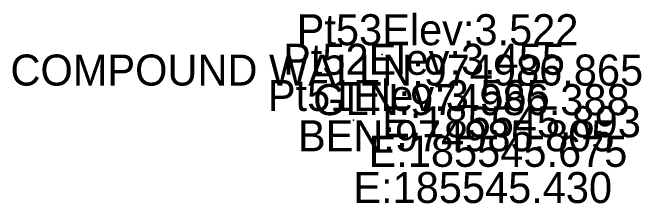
# Model space of a CAD drawing. Header units: metres. Extents: x 179047 to 185643, y 974969 to 975364.
# Drawn here: x 185539.95 to 185550.07, y 974984.46 to 974987.54 of the extents above; entities that cross this region are included whole.
import ezdxf
from ezdxf.enums import TextEntityAlignment as Align

# ---------------------------------------------------------------- set-up
doc = ezdxf.new("R2010")
doc.units = ezdxf.units.M
doc.header["$MEASUREMENT"] = 0
for name, color, linetype, lineweight in [('BE', 5, 'Continuous', 0), ('Code', 2, 'Continuous', 0), ('COMPOUND WALL', 5, 'Continuous', 0), ('Coordinate', 5, 'Continuous', 0), ('GL', 5, 'Continuous', 0), ('Height', 5, 'Continuous', 0), ('Name', 3, 'Continuous', 0)]:
    doc.layers.add(name, color=color, linetype=linetype, lineweight=lineweight)
doc.styles.get("Standard").update_dxf_attribs({"font": '', "height": 2.5})
doc.styles.get('Standard').set_extended_font_data('txt')

msp = doc.modelspace()

# ---------------------------------------------------------------- linework, layer by layer
at = {"layer": 'BE'}
msp.add_point((185545.43, 974985.805, 3.565), dxfattribs=at)
at = {"layer": 'COMPOUND WALL'}
msp.add_point((185545.893, 974986.865, 3.522), dxfattribs=at)
at = {"layer": 'GL'}
msp.add_point((185545.675, 974986.388, 3.455), dxfattribs=at)

# ---------------------------------------------------------------- texts
at = {"layer": 'Code', "color": 2}
for s, p in [('COMPOUND WALL', (185545.893, 974986.865, 3.522)), ('GL', (185545.675, 974986.388, 3.455)), ('BE', (185545.43, 974985.805, 3.565))]:
    msp.add_text(s, height=0.5, dxfattribs=at).set_placement(p, align=Align.TOP_RIGHT)
at = {"layer": 'Coordinate', "color": 5, "char_height": 0.5, "width": 6, "attachment_point": 1}
for s, insert in [('N:974986.865\\PE:185545.893', (185545.893, 974986.865, 3.522)), ('N:974986.388\\PE:185545.675', (185545.675, 974986.388, 3.455)), ('N:974985.805\\PE:185545.430', (185545.43, 974985.805, 3.565))]:
    msp.add_mtext(s, dxfattribs=dict(at, insert=insert))
at = {"layer": 'Height', "color": 5}
for s, p in [('Elev:3.522', (185545.893, 974986.865, 3.522)), ('Elev:3.455', (185545.675, 974986.388, 3.455)), ('Elev:3.565', (185545.43, 974985.805, 3.565))]:
    msp.add_text(s, height=0.5, dxfattribs=at).set_placement(p, align=Align.BOTTOM_LEFT)
at = {"layer": 'Name', "color": 3}
for s, p in [('Pt53', (185545.893, 974986.865, 3.522)), ('Pt52', (185545.675, 974986.388, 3.455)), ('Pt51', (185545.43, 974985.805, 3.565))]:
    msp.add_text(s, height=0.5, dxfattribs=at).set_placement(p, align=Align.BOTTOM_RIGHT)

doc.saveas('drawing.dxf')
